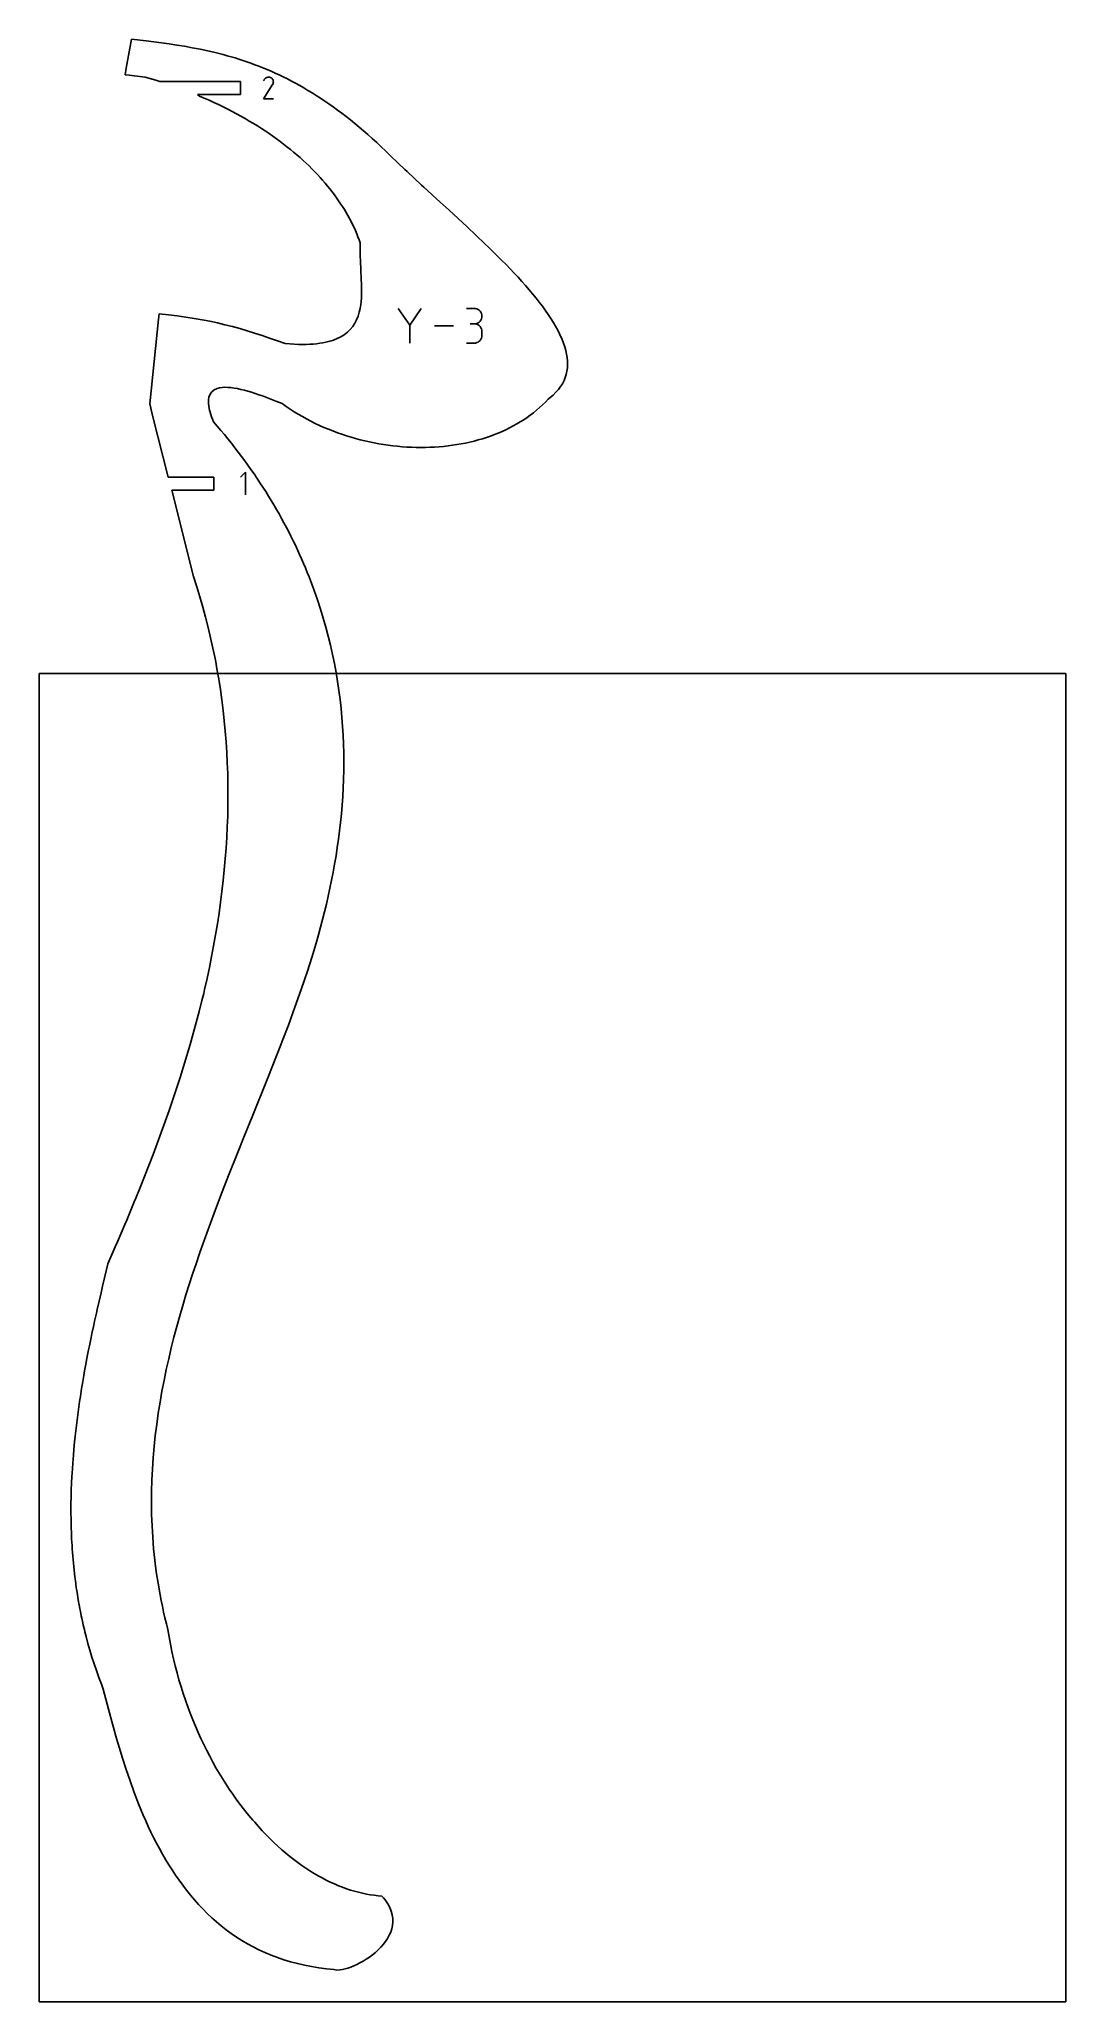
# Model space of a CAD drawing. Extents: x 0 to 216, y 0 to 413.
import ezdxf

# ---------------------------------------------------------------- set-up
doc = ezdxf.new("R2010")
doc.units = 0

msp = doc.modelspace()

# ---------------------------------------------------------------- linework, layer by layer
at = {"layer": 'annotation', "color": 1}
for p, q in [((47.570057, 404.621823), (47.442354, 404.495829)), ((47.71514, 404.721869), (47.570057, 404.621823)), ((47.87372, 404.794958), (47.71514, 404.721869)), ((48.041912, 404.840081), (47.87372, 404.794958)), ((48.215832, 404.856229), (48.041912, 404.840081)), ((48.391597, 404.842394), (48.215832, 404.856229)), ((48.565323, 404.797566), (48.391597, 404.842394)), ((48.733126, 404.720736), (48.565323, 404.797566)), ((48.883207, 404.614164), (48.733126, 404.720736)), ((48.733126, 404.720736), (48.733126, 404.720736)), ((49.008692, 404.486278), (48.883207, 404.614164)), ((47.198904, 400.256813), (49.086467, 403.295546)), ((47.335914, 404.344897), (47.201789, 404.087607)), ((47.442354, 404.495829), (47.335914, 404.344897)), ((49.108463, 404.340997), (49.008692, 404.486278)), ((49.086467, 403.295546), (49.088723, 403.298338)), ((49.086467, 403.295546), (49.086467, 403.295546)), ((49.088723, 403.298338), (49.090887, 403.301154)), ((49.090887, 403.301154), (49.092973, 403.304018)), ((49.092973, 403.304018), (49.094994, 403.306952)), ((49.094994, 403.306952), (49.096966, 403.309982)), ((49.096966, 403.309982), (49.098902, 403.31313)), ((49.098902, 403.31313), (49.100816, 403.316421)), ((49.100816, 403.316421), (49.102724, 403.319878)), ((49.102724, 403.319878), (49.104639, 403.323525)), ((49.104639, 403.323525), (49.182576, 403.490862)), ((49.104639, 403.323525), (49.104639, 403.323525)), ((49.181406, 404.182242), (49.108463, 404.340997)), ((49.226405, 404.013931), (49.181406, 404.182242)), ((49.182576, 403.490862), (49.228105, 403.664322)), ((49.242343, 403.839985), (49.226405, 404.013931)), ((49.228105, 403.664322), (49.242343, 403.839985)), ((49.241648, 400.256813), (47.198904, 400.256813)), ((77.919215, 352.67272), (75.480392, 356.199592)), ((80.35758, 356.199592), (77.919215, 352.67272)), ((91.462731, 356.19088), (89.839141, 356.19088)), ((91.754737, 356.16467), (91.462731, 356.19088)), ((92.029505, 356.089137), (91.754737, 356.16467)), ((92.282465, 355.968926), (92.029505, 356.089137)), ((92.509045, 355.808684), (92.282465, 355.968926)), ((92.704678, 355.613055), (92.509045, 355.808684)), ((92.864791, 355.386684), (92.704678, 355.613055)), ((92.984816, 355.134219), (92.864791, 355.386684)), ((93.060183, 354.860303), (92.984816, 355.134219)), ((77.919215, 352.956539), (77.919215, 348.887707)), ((87.098044, 352.543649), (83.100282, 352.543649)), ((91.462731, 352.943701), (90.64979, 352.943701)), ((90.64979, 352.943701), (91.462731, 352.943701)), ((91.462731, 352.943701), (91.754737, 352.969917)), ((91.754737, 352.917491), (91.462731, 352.943701)), ((91.462731, 352.943701), (91.462731, 352.943701)), ((91.754737, 352.969917), (92.029505, 353.045494)), ((92.029505, 352.841958), (91.754737, 352.917491)), ((92.029505, 353.045494), (92.282465, 353.165824)), ((92.282465, 352.721747), (92.029505, 352.841958)), ((92.282465, 353.165824), (92.509045, 353.326299)), ((92.509045, 352.561504), (92.282465, 352.721747)), ((92.509045, 353.326299), (92.704678, 353.522312)), ((92.704678, 352.365875), (92.509045, 352.561504)), ((92.704678, 353.522312), (92.864791, 353.749255)), ((92.864791, 352.139505), (92.704678, 352.365875)), ((92.864791, 353.749255), (92.984816, 354.002519)), ((92.984816, 351.88704), (92.864791, 352.139505)), ((92.984816, 354.002519), (93.060183, 354.277498)), ((93.060183, 351.613124), (92.984816, 351.88704)), ((93.08632, 354.569583), (93.060183, 354.860303)), ((93.060183, 354.277498), (93.08632, 354.569583)), ((93.08632, 351.322404), (93.060183, 351.613124)), ((93.08632, 354.569583), (93.08632, 354.569583)), ((93.08632, 350.509463), (93.08632, 351.322404)), ((93.08632, 351.322404), (93.08632, 351.322404)), ((89.839141, 348.888165), (91.462731, 348.888165)), ((91.462731, 348.888165), (91.754737, 348.91436)), ((91.462731, 348.888165), (91.462731, 348.888165)), ((91.754737, 348.91436), (92.029505, 348.989856)), ((92.029505, 348.989856), (92.282465, 349.110017)), ((92.282465, 349.110017), (92.509045, 349.270211)), ((92.509045, 349.270211), (92.704678, 349.465802)), ((92.704678, 349.465802), (92.864791, 349.692157)), ((92.864791, 349.692157), (92.984816, 349.944642)), ((92.984816, 349.944642), (93.060183, 350.218622)), ((93.060183, 350.218622), (93.08632, 350.509463)), ((43.40772, 321.745136), (42.340618, 320.677734)), ((43.40772, 316.945136), (43.40772, 321.745136))]:
    msp.add_line(p, q, dxfattribs=at)
at = {"layer": 'boundary', "color": 5}
for p, q in [((19.38775, 412.807884), (18.306348, 406.704567)), ((22.516915, 412.451714), (19.38775, 412.807884)), ((24.112461, 412.258632), (22.516915, 412.451714)), ((25.71495, 412.052609), (24.112461, 412.258632)), ((27.324417, 411.830318), (25.71495, 412.052609)), ((28.940694, 411.588772), (27.324417, 411.830318)), ((30.563607, 411.32457), (28.940694, 411.588772)), ((32.193085, 411.034542), (30.563607, 411.32457)), ((33.829198, 410.715589), (32.193085, 411.034542)), ((35.471938, 410.364018), (33.829198, 410.715589)), ((37.03309, 410.000447), (35.471938, 410.364018)), ((37.858326, 409.794375), (37.03309, 410.000447)), ((38.685315, 409.578355), (37.858326, 409.794375)), ((39.514055, 409.351914), (38.685315, 409.578355)), ((40.344687, 409.114794), (39.514055, 409.351914)), ((41.177073, 408.866629), (40.344687, 409.114794)), ((42.011317, 408.606959), (41.177073, 408.866629)), ((18.306348, 406.704567), (18.068545, 405.321168)), ((18.068545, 405.321168), (18.900035, 405.231936)), ((18.900035, 405.231936), (22.281622, 404.863965)), ((22.281622, 404.863965), (23.565946, 404.499234)), ((42.847491, 408.335148), (42.011317, 408.606959)), ((43.685607, 408.051078), (42.847491, 408.335148)), ((44.525642, 407.75439), (43.685607, 408.051078)), ((45.367668, 407.444613), (44.525642, 407.75439)), ((46.211705, 407.12132), (45.367668, 407.444613)), ((47.057824, 406.78422), (46.211705, 407.12132)), ((47.906137, 406.432801), (47.057824, 406.78422)), ((48.756583, 406.06693), (47.906137, 406.432801)), ((49.609325, 405.685751), (48.756583, 406.06693)), ((50.464289, 405.289509), (49.609325, 405.685751)), ((51.321705, 404.87728), (50.464289, 405.289509)), ((52.181513, 404.448934), (51.321705, 404.87728)), ((23.565946, 404.499234), (24.751264, 404.129317)), ((24.751264, 404.129317), (25.36845, 403.929596)), ((25.36845, 403.929596), (42.344489, 403.929596)), ((42.344489, 401.183596), (33.253216, 401.183596)), ((33.253216, 401.183596), (33.720336, 400.835932)), ((33.720336, 400.835932), (34.681702, 400.424463)), ((34.681702, 400.424463), (35.703706, 399.973936)), ((42.344489, 403.929596), (42.344489, 401.183596)), ((53.043864, 404.004109), (52.181513, 404.448934)), ((53.908758, 403.542485), (53.043864, 404.004109)), ((54.776381, 403.06351), (53.908758, 403.542485)), ((55.646669, 402.567037), (54.776381, 403.06351)), ((56.519831, 402.052537), (55.646669, 402.567037)), ((57.395971, 401.519386), (56.519831, 402.052537)), ((58.275147, 400.967741), (57.395971, 401.519386)), ((59.157407, 400.397026), (58.275147, 400.967741)), ((35.703706, 399.973936), (36.709567, 399.516117)), ((36.709567, 399.516117), (37.699253, 399.051316)), ((37.699253, 399.051316), (38.673024, 398.579463)), ((38.673024, 398.579463), (39.630721, 398.10091)), ((39.630721, 398.10091), (40.572507, 397.615694)), ((40.572507, 397.615694), (41.498404, 397.123917)), ((41.498404, 397.123917), (42.40843, 396.625904)), ((42.40843, 396.625904), (43.302647, 396.121829)), ((60.042945, 399.806769), (59.157407, 400.397026)), ((60.931845, 399.196748), (60.042945, 399.806769)), ((61.824171, 398.566503), (60.931845, 399.196748)), ((62.720152, 397.915688), (61.824171, 398.566503)), ((63.619839, 397.244014), (62.720152, 397.915688)), ((64.523364, 396.551092), (63.619839, 397.244014)), ((65.430886, 395.836783), (64.523364, 396.551092)), ((43.302647, 396.121829), (44.181091, 395.611504)), ((44.181091, 395.611504), (45.043732, 395.095377)), ((45.043732, 395.095377), (45.890771, 394.573518)), ((45.890771, 394.573518), (46.722132, 394.046036)), ((46.722132, 394.046036), (47.537893, 393.513129)), ((47.537893, 393.513129), (48.338096, 392.974881)), ((48.338096, 392.974881), (49.122749, 392.43148)), ((49.122749, 392.43148), (49.891963, 391.883114)), ((66.342533, 395.100213), (65.430886, 395.836783)), ((67.258393, 394.341454), (66.342533, 395.100213)), ((68.178649, 393.560087), (67.258393, 394.341454)), ((69.103546, 392.75572), (68.178649, 393.560087)), ((70.033116, 391.927941), (69.103546, 392.75572)), ((49.891963, 391.883114), (50.645754, 391.329929)), ((50.645754, 391.329929), (51.384079, 390.771912)), ((51.384079, 390.771912), (52.106984, 390.20933)), ((52.106984, 390.20933), (52.814558, 389.642329)), ((52.814558, 389.642329), (53.506829, 389.071028)), ((53.506829, 389.071028), (54.183829, 388.495742)), ((54.183829, 388.495742), (54.845597, 387.916379)), ((70.967529, 391.07673), (70.033116, 391.927941)), ((71.906979, 390.201353), (70.967529, 391.07673)), ((72.851601, 389.301746), (71.906979, 390.201353)), ((73.883778, 388.301682), (72.851601, 389.301746)), ((75.469422, 386.770071), (73.883778, 388.301682)), ((54.845597, 387.916379), (55.492053, 387.33313)), ((55.492053, 387.33313), (56.123414, 386.746105)), ((56.123414, 386.746105), (56.739541, 386.155619)), ((56.739541, 386.155619), (57.34058, 385.561669)), ((57.34058, 385.561669), (57.926398, 384.964319)), ((57.926398, 384.964319), (58.497216, 384.363897)), ((58.497216, 384.363897), (59.052963, 383.760594)), ((76.905625, 385.404356), (75.469422, 386.770071)), ((77.357063, 384.990193), (76.905625, 385.404356)), ((80.408403, 382.149014), (77.357063, 384.990193)), ((59.052963, 383.760594), (59.593627, 383.154407)), ((59.593627, 383.154407), (60.119325, 382.545319)), ((60.119325, 382.545319), (60.630011, 381.933776)), ((60.630011, 381.933776), (61.125669, 381.319796)), ((61.125669, 381.319796), (61.60635, 380.70346)), ((61.60635, 380.70346), (62.072198, 380.084929)), ((62.072198, 380.084929), (62.523031, 379.464529)), ((80.876204, 381.726417), (80.408403, 382.149014)), ((84.336946, 378.552699), (80.876204, 381.726417)), ((62.523031, 379.464529), (62.959043, 378.842064)), ((62.959043, 378.842064), (63.380058, 378.21797)), ((63.380058, 378.21797), (63.7863, 377.592264)), ((63.7863, 377.592264), (64.17763, 376.96494)), ((64.17763, 376.96494), (64.554174, 376.336434)), ((64.554174, 376.336434), (64.915817, 375.706646)), ((64.915817, 375.706646), (65.262674, 375.075835)), ((86.223614, 376.825046), (84.336946, 378.552699)), ((88.122327, 375.078669), (86.223614, 376.825046)), ((65.262674, 375.075835), (65.594769, 374.444076)), ((65.594769, 374.444076), (65.912073, 373.811572)), ((65.912073, 373.811572), (66.214627, 373.178238)), ((66.214627, 373.178238), (66.502388, 372.54446)), ((66.502388, 372.54446), (66.775357, 371.910281)), ((66.775357, 371.910281), (67.033637, 371.275891)), ((90.021788, 373.317263), (88.122327, 375.078669)), ((91.910576, 371.544557), (90.021788, 373.317263)), ((93.666772, 369.869803), (91.910576, 371.544557)), ((67.033637, 371.275891), (67.277148, 370.641319)), ((67.277148, 370.641319), (67.505984, 370.006748)), ((67.505184, 369.092549), (67.503262, 368.13481)), ((67.503262, 368.13481), (67.52246, 367.165204)), ((67.505984, 370.006748), (67.505184, 369.092549)), ((94.589886, 368.977492), (93.666772, 369.869803)), ((95.503256, 368.084713), (94.589886, 368.977492)), ((96.405473, 367.19186), (95.503256, 368.084713)), ((67.52246, 367.165204), (67.55747, 366.186986)), ((67.55747, 366.186986), (67.648303, 364.309218)), ((67.648303, 364.309218), (67.741241, 362.345034)), ((97.294897, 366.299441), (96.405473, 367.19186)), ((98.170174, 365.407786), (97.294897, 366.299441)), ((99.029745, 364.517594), (98.170174, 365.407786)), ((99.872215, 363.62899), (99.029745, 364.517594)), ((100.696157, 362.742656), (99.872215, 363.62899)), ((67.741241, 362.345034), (67.777911, 361.285168)), ((67.783242, 359.38161), (67.745475, 358.45534)), ((67.777911, 361.285168), (67.792179, 360.325932)), ((67.792179, 360.325932), (67.783242, 359.38161)), ((101.499949, 361.859073), (100.696157, 362.742656)), ((102.282164, 360.978503), (101.499949, 361.859073)), ((103.041342, 360.101692), (102.282164, 360.978503)), ((103.776049, 359.228741), (103.041342, 360.101692)), ((104.484721, 358.360464), (103.776049, 359.228741)), ((25.210767, 355.01818), (25.098309, 353.947652)), ((27.154563, 354.824124), (25.210767, 355.01818)), ((67.294256, 355.367674), (67.051987, 354.565075)), ((67.481133, 356.203287), (67.294256, 355.367674)), ((67.613983, 357.030319), (67.481133, 356.203287)), ((67.672953, 357.550407), (67.613983, 357.030319)), ((67.745475, 358.45534), (67.672953, 357.550407)), ((105.165908, 357.496923), (104.484721, 358.360464)), ((105.818155, 356.638922), (105.165908, 357.496923)), ((106.439986, 355.786623), (105.818155, 356.638922)), ((107.029898, 354.940565), (106.439986, 355.786623)), ((25.098309, 353.947652), (23.236048, 336.086365)), ((29.020827, 354.60632), (27.154563, 354.824124)), ((30.81833, 354.36466), (29.020827, 354.60632)), ((32.55574, 354.098409), (30.81833, 354.36466)), ((34.241801, 353.806846), (32.55574, 354.098409)), ((35.883401, 353.489253), (34.241801, 353.806846)), ((37.483533, 353.143364), (35.883401, 353.489253)), ((39.058014, 352.77053), (37.483533, 353.143364)), ((40.61567, 352.370547), (39.058014, 352.77053)), ((42.165411, 351.942353), (40.61567, 352.370547)), ((43.716213, 351.485896), (42.165411, 351.942353)), ((45.276649, 351.000491), (43.716213, 351.485896)), ((46.855771, 350.485549), (45.276649, 351.000491)), ((64.799843, 351.161102), (64.099385, 350.624953)), ((65.409024, 351.74985), (64.799843, 351.161102)), ((65.932818, 352.387821), (65.409024, 351.74985)), ((66.377219, 353.07198), (65.932818, 352.387821)), ((66.748298, 353.798723), (66.377219, 353.07198)), ((67.051987, 354.565075), (66.748298, 353.798723)), ((107.586481, 354.101534), (107.029898, 354.940565)), ((108.108229, 353.269186), (107.586481, 354.101534)), ((108.593584, 352.444696), (108.108229, 353.269186)), ((109.041208, 351.628214), (108.593584, 352.444696)), ((109.449605, 350.820251), (109.041208, 351.628214)), ((48.462205, 349.940774), (46.855771, 350.485549)), ((50.104882, 349.365544), (48.462205, 349.940774)), ((51.753452, 348.787466), (50.104882, 349.365544)), ((52.703318, 348.711902), (51.753452, 348.787466)), ((53.615947, 348.65793), (52.703318, 348.711902)), ((54.492008, 348.625043), (53.615947, 348.65793)), ((55.332003, 348.612908), (54.492008, 348.625043)), ((56.136687, 348.621043), (55.332003, 348.612908)), ((56.906894, 348.649081), (56.136687, 348.621043)), ((57.643216, 348.696578), (56.906894, 348.649081)), ((58.346379, 348.762859), (57.643216, 348.696578)), ((59.017064, 348.847847), (58.346379, 348.762859)), ((59.655969, 348.950868), (59.017064, 348.847847)), ((60.263937, 349.071604), (59.655969, 348.950868)), ((60.841625, 349.209673), (60.263937, 349.071604)), ((61.389746, 349.364556), (60.841625, 349.209673)), ((61.909003, 349.535871), (61.389746, 349.364556)), ((62.831409, 349.909994), (61.909003, 349.535871)), ((63.301467, 350.144518), (62.831409, 349.909994)), ((64.099385, 350.624953), (63.301467, 350.144518)), ((109.968982, 349.665672), (109.449605, 350.820251)), ((110.275107, 348.880158), (109.968982, 349.665672)), ((110.536864, 348.104627), (110.275107, 348.880158)), ((110.752752, 347.339552), (110.536864, 348.104627)), ((110.921238, 346.58532), (110.752752, 347.339552)), ((110.850958, 342.313681), (110.999105, 342.993279)), ((111.040703, 345.842413), (110.921238, 346.58532)), ((110.999105, 342.993279), (111.090568, 343.686339)), ((111.109858, 345.111417), (111.040703, 345.842413)), ((111.090568, 343.686339), (111.126959, 344.392517)), ((111.126959, 344.392517), (111.109858, 345.111417)), ((35.871114, 337.988373), (36.254917, 338.585738)), ((36.254917, 338.585738), (36.781137, 339.033481)), ((36.781137, 339.033481), (37.435055, 339.343557)), ((37.435055, 339.343557), (37.928611, 339.479503)), ((37.928611, 339.479503), (38.46641, 339.562871)), ((38.46641, 339.562871), (39.045235, 339.597712)), ((39.045235, 339.597712), (39.661146, 339.587293)), ((39.661146, 339.587293), (40.309832, 339.53513)), ((40.309832, 339.53513), (40.982355, 339.445356)), ((40.982355, 339.445356), (41.683254, 339.320911)), ((41.683254, 339.320911), (42.404482, 339.165213)), ((42.404482, 339.165213), (43.141904, 338.982167)), ((43.141904, 338.982167), (43.891476, 338.77499)), ((43.891476, 338.77499), (44.648908, 338.547306)), ((44.648908, 338.547306), (45.41008, 338.302643)), ((108.089888, 337.97058), (108.680778, 338.543776)), ((108.680778, 338.543776), (109.203348, 339.133331)), ((109.203348, 339.133331), (109.659309, 339.738894)), ((109.659309, 339.738894), (110.050353, 340.360086)), ((110.050353, 340.360086), (110.378226, 340.996625)), ((110.378226, 340.996625), (110.644557, 341.647897)), ((110.644557, 341.647897), (110.850958, 342.313681)), ((23.236048, 336.086365), (23.849454, 333.670657)), ((35.591778, 336.297526), (35.607169, 336.938624)), ((35.660579, 335.574144), (35.591778, 336.297526)), ((35.607169, 336.938624), (35.701812, 337.501005)), ((35.8185, 334.765062), (35.660579, 335.574144)), ((35.701812, 337.501005), (35.871114, 337.988373)), ((36.0705, 333.866977), (35.8185, 334.765062)), ((45.41008, 338.302643), (46.170768, 338.044267)), ((46.170768, 338.044267), (46.926567, 337.775969)), ((46.926567, 337.775969), (48.3774, 337.233987)), ((48.3774, 337.233987), (49.785447, 336.683822)), ((49.785447, 336.683822), (51.089267, 336.16231)), ((51.089267, 336.16231), (51.935157, 335.579382)), ((51.935157, 335.579382), (52.771611, 335.01207)), ((52.771611, 335.01207), (53.620967, 334.464181)), ((53.620967, 334.464181), (54.482822, 333.935831)), ((103.95452, 334.260292), (104.608823, 334.792533)), ((104.608823, 334.792533), (105.245961, 335.3434)), ((105.245961, 335.3434), (105.865503, 335.913128)), ((105.865503, 335.913128), (106.467181, 336.501556)), ((106.467181, 336.501556), (107.050633, 337.108662)), ((107.050633, 337.108662), (107.464483, 337.441504)), ((107.464483, 337.441504), (108.089888, 337.97058)), ((23.849454, 333.670657), (27.130468, 320.718136)), ((36.23347, 333.383225), (36.0705, 333.866977)), ((36.421862, 332.876178), (36.23347, 333.383225)), ((36.636577, 332.345161), (36.421862, 332.876178)), ((37.423437, 331.444922), (36.636577, 332.345161)), ((38.197051, 330.542256), (37.423437, 331.444922)), ((38.951453, 329.634188), (38.197051, 330.542256)), ((54.482822, 333.935831), (55.356489, 333.42679)), ((55.356489, 333.42679), (56.241481, 332.937282)), ((56.241481, 332.937282), (57.137146, 332.467041)), ((57.137146, 332.467041), (58.042784, 332.016225)), ((58.042784, 332.016225), (58.957974, 331.584693)), ((58.957974, 331.584693), (59.882035, 331.1727)), ((59.882035, 331.1727), (60.814349, 330.779791)), ((60.814349, 330.779791), (61.754293, 330.406214)), ((61.754293, 330.406214), (62.701311, 330.052043)), ((96.546185, 329.966308), (97.352012, 330.311753)), ((97.352012, 330.311753), (98.144451, 330.675819)), ((98.144451, 330.675819), (98.923177, 331.058498)), ((98.923177, 331.058498), (99.687595, 331.459994)), ((99.687595, 331.459994), (100.437445, 331.879862)), ((100.437445, 331.879862), (101.172406, 332.318615)), ((101.172406, 332.318615), (101.891938, 332.776067)), ((101.891938, 332.776067), (102.595662, 333.252101)), ((102.595662, 333.252101), (103.283353, 333.74696)), ((103.283353, 333.74696), (103.95452, 334.260292)), ((39.693116, 328.724101), (38.951453, 329.634188)), ((40.422091, 327.811712), (39.693116, 328.724101)), ((41.138656, 326.897201), (40.422091, 327.811712)), ((41.842775, 325.980594), (41.138656, 326.897201)), ((62.701311, 330.052043), (63.654773, 329.717017)), ((63.654773, 329.717017), (64.614099, 329.401225)), ((64.614099, 329.401225), (65.578665, 329.104674)), ((65.578665, 329.104674), (66.547819, 328.82729)), ((66.547819, 328.82729), (67.521099, 328.568968)), ((67.521099, 328.568968), (68.49768, 328.330108)), ((68.49768, 328.330108), (69.477131, 328.110189)), ((69.477131, 328.110189), (70.458826, 327.909348)), ((70.458826, 327.909348), (71.442145, 327.727717)), ((71.442145, 327.727717), (72.426519, 327.565127)), ((72.426519, 327.565127), (73.411342, 327.421465)), ((73.411342, 327.421465), (74.396045, 327.296992)), ((74.396045, 327.296992), (75.379921, 327.191436)), ((75.379921, 327.191436), (76.362556, 327.104818)), ((76.362556, 327.104818), (77.343333, 327.037349)), ((77.343333, 327.037349), (78.321604, 326.988583)), ((78.321604, 326.988583), (79.296911, 326.958861)), ((79.296911, 326.958861), (80.268666, 326.948011)), ((80.268666, 326.948011), (81.236203, 326.956104)), ((81.236203, 326.956104), (82.199047, 326.983084)), ((82.199047, 326.983084), (83.156748, 327.028814)), ((83.156748, 327.028814), (84.108607, 327.093456)), ((84.108607, 327.093456), (85.054252, 327.176817)), ((85.054252, 327.176817), (85.993035, 327.279062)), ((85.993035, 327.279062), (86.924456, 327.399998)), ((86.924456, 327.399998), (87.848093, 327.539752)), ((87.848093, 327.539752), (88.763406, 327.698223)), ((88.763406, 327.698223), (89.66983, 327.875456)), ((89.66983, 327.875456), (90.566934, 328.071383)), ((90.566934, 328.071383), (91.454277, 328.286052)), ((91.454277, 328.286052), (92.331296, 328.519419)), ((92.331296, 328.519419), (93.197595, 328.771341)), ((93.197595, 328.771341), (94.052633, 329.042195)), ((94.052633, 329.042195), (94.896103, 329.331469)), ((94.896103, 329.331469), (95.727383, 329.639579)), ((95.727383, 329.639579), (96.546185, 329.966308)), ((42.534469, 325.062062), (41.842775, 325.980594)), ((43.213895, 324.1414), (42.534469, 325.062062)), ((43.881034, 323.218999), (43.213895, 324.1414)), ((44.535954, 322.294709), (43.881034, 323.218999)), ((45.178724, 321.368618), (44.535954, 322.294709)), ((27.130468, 320.718136), (36.747621, 320.718137)), ((36.747621, 317.972136), (27.874356, 317.972136)), ((27.874356, 317.972136), (32.436448, 299.771617)), ((36.747621, 320.718137), (36.747621, 317.972136)), ((45.809469, 320.440883), (45.178724, 321.368618)), ((46.428271, 319.511434), (45.809469, 320.440883)), ((47.035037, 318.580415), (46.428271, 319.511434)), ((47.629944, 317.647731), (47.035037, 318.580415)), ((48.213019, 316.713651), (47.629944, 317.647731)), ((48.784337, 315.777966), (48.213019, 316.713651)), ((49.344052, 314.841131), (48.784337, 315.777966)), ((49.892055, 313.902849), (49.344052, 314.841131)), ((50.428441, 312.963127), (49.892055, 313.902849)), ((50.953431, 312.022313), (50.428441, 312.963127)), ((51.466858, 311.080597), (50.953431, 312.022313)), ((51.968976, 310.137427), (51.466858, 311.080597)), ((52.459788, 309.193342), (51.968976, 310.137427)), ((52.939354, 308.248268), (52.459788, 309.193342)), ((53.407722, 307.302285), (52.939354, 308.248268)), ((53.864957, 306.355394), (53.407722, 307.302285)), ((54.311135, 305.407478), (53.864957, 306.355394)), ((54.746294, 304.459051), (54.311135, 305.407478)), ((55.170563, 303.509689), (54.746294, 304.459051)), ((55.583986, 302.559816), (55.170563, 303.509689)), ((55.986544, 301.609307), (55.583986, 302.559816)), ((56.378417, 300.658111), (55.986544, 301.609307)), ((32.436448, 299.771617), (33.122461, 297.642115)), ((33.122461, 297.642115), (33.774519, 295.505913)), ((56.759524, 299.706604), (56.378417, 300.658111)), ((57.130103, 298.75459), (56.759524, 299.706604)), ((57.490115, 297.802111), (57.130103, 298.75459)), ((57.839653, 296.849362), (57.490115, 297.802111)), ((33.774519, 295.505913), (34.392663, 293.363395)), ((34.392663, 293.363395), (34.976659, 291.214732)), ((58.178815, 295.896342), (57.839653, 296.849362)), ((58.530669, 294.871644), (58.178815, 295.896342)), ((59.156798, 292.962026), (58.530669, 294.871644)), ((34.976659, 291.214732), (35.526871, 289.059856)), ((35.526871, 289.059856), (36.043206, 286.899054)), ((59.742248, 291.052043), (59.156798, 292.962026)), ((60.287562, 289.142421), (59.742248, 291.052043)), ((60.793299, 287.233492), (60.287562, 289.142421)), ((36.043206, 286.899054), (36.525794, 284.732452)), ((61.260149, 285.325544), (60.793299, 287.233492)), ((61.688599, 283.419161), (61.260149, 285.325544)), ((36.525794, 284.732452), (36.974462, 282.560135)), ((36.974462, 282.560135), (37.114824, 281.823597)), ((37.114824, 281.823597), (37.382767, 280.386069)), ((62.079096, 281.514728), (61.688599, 283.419161)), ((62.432432, 279.612791), (62.079096, 281.514728)), ((37.382767, 280.386069), (37.754621, 278.208424)), ((37.754621, 278.208424), (38.09354, 276.024822)), ((62.749195, 277.713533), (62.432432, 279.612791)), ((63.029903, 275.817537), (62.749195, 277.713533)), ((38.09354, 276.024822), (38.399543, 273.835818)), ((38.399543, 273.835818), (38.672908, 271.641047)), ((63.275174, 273.925479), (63.029903, 275.817537)), ((63.485709, 272.037328), (63.275174, 273.925479)), ((38.672908, 271.641047), (38.913582, 269.44099)), ((38.913582, 269.44099), (39.121704, 267.235581)), ((63.662113, 270.153958), (63.485709, 272.037328)), ((63.804977, 268.275546), (63.662113, 270.153958)), ((39.121704, 267.235581), (39.29729, 265.024794)), ((39.29729, 265.024794), (39.440651, 262.808896)), ((63.915054, 266.40286), (63.804977, 268.275546)), ((63.992885, 264.536051), (63.915054, 266.40286)), ((64.039335, 262.67571), (63.992885, 264.536051)), ((39.440651, 262.808896), (39.551705, 260.58811)), ((39.551705, 260.58811), (39.630624, 258.36216)), ((64.054992, 260.822493), (64.039335, 262.67571)), ((64.040672, 258.976657), (64.054992, 260.822493)), ((39.630624, 258.36216), (39.677734, 256.131264)), ((39.677734, 256.131264), (39.692994, 253.895542)), ((63.924899, 255.309198), (63.997079, 257.138707)), ((63.997079, 257.138707), (64.040672, 258.976657)), ((39.692994, 253.895542), (39.676599, 251.655051)), ((63.697985, 251.677641), (63.82493, 253.48865)), ((63.82493, 253.48865), (63.924899, 255.309198)), ((39.628641, 249.409822), (39.54949, 247.160147)), ((39.676599, 251.655051), (39.628641, 249.409822)), ((63.163581, 246.306559), (63.366504, 248.086053)), ((63.366504, 248.086053), (63.544881, 249.876585)), ((63.544881, 249.876585), (63.697985, 251.677641)), ((39.439173, 244.905831), (39.29807, 242.647064)), ((39.54949, 247.160147), (39.439173, 244.905831)), ((62.687736, 242.783088), (62.937038, 244.538754)), ((62.937038, 244.538754), (63.163581, 246.306559)), ((39.12617, 240.383899), (38.923895, 238.116574)), ((39.29807, 242.647064), (39.12617, 240.383899)), ((62.124773, 239.310625), (62.416707, 241.040282)), ((62.416707, 241.040282), (62.687736, 242.783088)), ((38.691431, 235.844964), (38.429006, 233.569235)), ((38.923895, 238.116574), (38.691431, 235.844964)), ((61.133079, 234.208), (61.481994, 235.893888)), ((61.481994, 235.893888), (61.812891, 237.594991)), ((61.812891, 237.594991), (62.124773, 239.310625)), ((38.136873, 231.289453), (37.815461, 229.00571)), ((38.429006, 233.569235), (38.136873, 231.289453)), ((60.385633, 230.884178), (60.767349, 232.537823)), ((60.767349, 232.537823), (61.133079, 234.208)), ((37.815461, 229.00571), (37.46495, 226.718229)), ((59.155887, 226.028047), (59.578784, 227.628501)), ((59.578784, 227.628501), (59.98914, 229.247498)), ((59.98914, 229.247498), (60.385633, 230.884178)), ((37.085712, 224.426896), (36.67808, 222.131949)), ((37.46495, 226.718229), (37.085712, 224.426896)), ((58.219274, 222.697701), (58.721376, 224.446597)), ((58.721376, 224.446597), (59.155887, 226.028047)), ((36.242319, 219.833464), (35.778883, 217.531637)), ((36.67808, 222.131949), (36.242319, 219.833464)), ((56.401245, 216.805992), (57.302223, 219.644793)), ((57.302223, 219.644793), (58.219274, 222.697701)), ((35.288279, 215.226367), (34.770825, 212.918029)), ((35.778883, 217.531637), (35.288279, 215.226367)), ((55.088018, 212.910713), (55.79367, 214.971403)), ((55.79367, 214.971403), (56.401245, 216.805992)), ((34.220447, 210.612089), (33.640273, 208.306944)), ((34.582367, 212.117167), (34.220447, 210.612089)), ((34.770825, 212.918029), (34.582367, 212.117167)), ((53.773613, 209.201388), (55.088018, 212.910713)), ((33.640273, 208.306944), (33.034157, 205.99983)), ((52.391131, 205.45641), (53.773613, 209.201388)), ((32.402688, 203.690828), (31.746373, 201.380373)), ((33.034157, 205.99983), (32.402688, 203.690828)), ((51.101442, 202.065783), (52.391131, 205.45641)), ((31.065756, 199.068506), (30.361409, 196.755514)), ((31.746373, 201.380373), (31.065756, 199.068506)), ((48.058849, 194.346043), (50.787582, 201.269782)), ((50.787582, 201.269782), (51.101442, 202.065783)), ((29.634061, 194.441545), (28.884244, 192.126888)), ((30.361409, 196.755514), (29.634061, 194.441545)), ((47.773745, 193.638907), (48.058849, 194.346043)), ((28.884244, 192.126888), (28.112739, 189.81179)), ((44.757412, 186.167365), (47.773745, 193.638907)), ((27.320052, 187.496587), (26.506999, 185.18136)), ((28.112739, 189.81179), (27.320052, 187.496587)), ((43.150463, 182.191513), (44.757412, 186.167365)), ((25.674319, 182.86664), (24.822686, 180.552655)), ((26.506999, 185.18136), (25.674319, 182.86664)), ((41.539425, 178.174668), (43.150463, 182.191513)), ((23.952828, 178.239591), (23.065655, 175.927956)), ((24.822686, 180.552655), (23.952828, 178.239591)), ((39.934085, 174.116493), (41.539425, 178.174668)), ((22.161931, 173.618045), (21.242506, 171.310217)), ((23.065655, 175.927956), (22.161931, 173.618045)), ((38.344921, 170.016247), (39.934085, 174.116493)), ((21.242506, 171.310217), (20.308107, 169.004862)), ((36.794643, 165.908088), (38.344921, 170.016247)), ((19.996674, 168.258247), (18.398088, 164.403062)), ((20.308107, 169.004862), (19.996674, 168.258247)), ((36.021554, 163.806876), (36.794643, 165.908088)), ((18.016299, 163.5135), (16.438919, 159.816201)), ((18.398088, 164.403062), (18.016299, 163.5135)), ((34.904352, 160.690638), (35.259039, 161.694467)), ((35.259039, 161.694467), (36.021554, 163.806876)), ((15.977273, 158.767028), (14.438019, 155.247836)), ((16.438919, 159.816201), (15.977273, 158.767028)), ((32.989162, 155.247677), (33.734826, 157.410724)), ((33.734826, 157.410724), (34.4957, 159.562186)), ((34.4957, 159.562186), (34.904352, 160.690638)), ((14.143902, 154.016952), (13.315563, 150.527145)), ((14.438019, 155.247836), (14.143902, 154.016952)), ((31.550186, 150.886843), (32.260487, 153.073027)), ((32.260487, 153.073027), (32.989162, 155.247677)), ((12.993224, 149.134009), (12.188872, 145.63367)), ((13.315563, 150.527145), (12.993224, 149.134009)), ((30.191015, 146.479998), (30.859873, 148.68919)), ((30.859873, 148.68919), (31.550186, 150.886843)), ((12.019905, 144.874985), (11.633071, 143.125503)), ((12.188872, 145.63367), (12.019905, 144.874985)), ((29.545318, 144.259484), (30.191015, 146.479998)), ((11.087475, 140.578167), (10.912438, 139.731436)), ((11.460331, 142.323111), (11.087475, 140.578167)), ((11.633071, 143.125503), (11.460331, 142.323111)), ((28.329264, 139.784765), (28.924212, 142.027732)), ((28.924212, 142.027732), (29.545318, 144.259484)), ((10.380101, 137.1018), (10.04178, 135.371998)), ((10.55578, 137.993145), (10.380101, 137.1018)), ((10.912438, 139.731436), (10.55578, 137.993145)), ((27.224202, 135.26578), (27.762108, 137.530766)), ((27.762108, 137.530766), (28.329264, 139.784765)), ((9.549467, 132.716167), (9.378426, 131.736398)), ((9.867391, 134.436149), (9.549467, 132.716167)), ((10.04178, 135.371998), (9.867391, 134.436149)), ((26.242768, 130.703746), (26.717223, 132.990105)), ((26.717223, 132.990105), (27.224202, 135.26578)), ((8.917175, 129.004746), (8.644988, 127.307217)), ((9.082569, 130.027356), (8.917175, 129.004746)), ((9.378426, 131.736398), (9.082569, 130.027356)), ((25.39718, 126.099943), (25.802212, 128.406979)), ((25.802212, 128.406979), (26.242768, 130.703746)), ((8.240839, 124.557468), (8.094243, 123.45468)), ((8.487729, 126.243396), (8.240839, 124.557468)), ((8.644988, 127.307217), (8.487729, 126.243396)), ((25.029284, 123.782826), (25.39718, 126.099943)), ((7.740567, 120.641015), (7.54796, 118.976396)), ((7.873812, 121.779902), (7.740567, 120.641015)), ((8.094243, 123.45468), (7.873812, 121.779902)), ((24.410952, 119.119517), (24.700057, 121.455943)), ((24.700057, 121.455943), (25.029284, 123.782826)), ((7.267309, 116.149004), (7.168934, 114.94924)), ((7.430837, 117.804965), (7.267309, 116.149004)), ((7.54796, 118.976396), (7.430837, 117.804965)), ((23.959289, 114.419016), (24.163591, 116.773776)), ((24.163591, 116.773776), (24.410952, 119.119517)), ((6.958645, 112.076437), (6.856905, 110.430697)), ((7.035637, 113.29971), (6.958645, 112.076437)), ((7.168934, 114.94924), (7.035637, 113.29971)), ((23.68649, 109.683961), (23.799797, 112.05568)), ((23.799797, 112.05568), (23.959289, 114.419016)), ((6.735074, 107.544084), (6.707959, 106.290857)), ((6.803746, 109.189415), (6.735074, 107.544084)), ((6.856905, 110.430697), (6.803746, 109.189415)), ((23.620849, 107.304286), (23.68649, 109.683961)), ((6.670851, 104.013726), (6.6675, 103.186427)), ((6.674005, 104.642269), (6.670851, 104.013726)), ((6.707959, 106.290857), (6.674005, 104.642269)), ((23.60422, 104.917123), (23.620849, 107.304286)), ((23.638116, 102.522789), (23.60422, 104.917123)), ((6.6675, 103.186427), (6.671484, 102.557275)), ((6.671484, 102.557275), (6.677574, 101.72771)), ((6.677574, 101.72771), (6.689008, 101.098803)), ((6.689008, 101.098803), (6.704914, 100.266396)), ((6.704914, 100.266396), (6.723808, 99.638683)), ((6.723808, 99.638683), (6.74972, 98.80289)), ((23.723813, 100.121862), (23.638116, 102.522789)), ((23.86287, 97.714723), (23.723813, 100.121862)), ((6.74972, 98.80289), (6.776235, 98.177302)), ((6.776235, 98.177302), (6.812594, 97.33754)), ((6.812594, 97.33754), (6.846842, 96.714955)), ((6.846842, 96.714955), (6.894027, 95.870584)), ((6.894027, 95.870584), (6.936108, 95.251973)), ((6.936108, 95.251973), (6.994614, 94.402437)), ((24.056636, 95.302012), (23.86287, 97.714723)), ((24.30628, 92.884271), (24.056636, 95.302012)), ((6.994614, 94.402437), (7.044431, 93.788735)), ((7.044431, 93.788735), (7.114563, 92.93342)), ((7.114563, 92.93342), (7.17213, 92.325619)), ((7.17213, 92.325619), (7.254447, 91.464027)), ((7.254447, 91.464027), (7.3197, 90.862943)), ((7.3197, 90.862943), (7.414622, 89.994412)), ((24.613078, 90.462062), (24.30628, 92.884271)), ((7.414622, 89.994412), (7.487484, 89.401084)), ((7.487484, 89.401084), (7.595741, 88.525174)), ((7.595741, 88.525174), (7.676078, 87.940483)), ((7.676078, 87.940483), (7.798164, 87.056646)), ((7.798164, 87.056646), (7.885774, 86.481434)), ((24.978468, 88.03603), (24.613078, 90.462062)), ((25.403477, 85.60693), (24.978468, 88.03603)), ((7.885774, 86.481434), (8.022312, 85.589173)), ((8.022312, 85.589173), (8.116989, 85.024318)), ((8.116989, 85.024318), (8.268657, 84.123184)), ((8.268657, 84.123184), (8.370125, 83.569483)), ((8.370125, 83.569483), (8.537568, 82.659121)), ((8.537568, 82.659121), (8.645518, 82.117385)), ((25.638783, 84.3914), (25.403477, 85.60693)), ((25.889405, 83.175406), (25.638783, 84.3914)), ((26.155496, 81.959029), (25.889405, 83.175406)), ((8.645518, 82.117385), (8.829455, 81.19739)), ((8.829455, 81.19739), (8.943688, 80.668356)), ((8.943688, 80.668356), (9.145019, 79.738489)), ((9.145019, 79.738489), (9.265011, 79.222825)), ((9.265011, 79.222825), (9.484402, 78.282788)), ((26.437389, 80.742303), (26.155496, 81.959029)), ((26.734918, 79.525398), (26.437389, 80.742303)), ((27.048534, 78.308414), (26.734918, 79.525398)), ((9.484402, 78.282788), (9.609811, 77.781161)), ((9.609811, 77.781161), (9.847957, 76.830808)), ((9.847957, 76.830808), (10.236369, 75.383006)), ((10.236369, 75.383006), (10.64978, 73.939755)), ((27.307756, 76.748502), (27.048534, 78.308414)), ((27.593125, 75.203585), (27.307756, 76.748502)), ((27.903956, 73.67416), (27.593125, 75.203585)), ((10.64978, 73.939755), (11.088884, 72.501702)), ((11.088884, 72.501702), (11.553873, 71.069286)), ((11.553873, 71.069286), (12.04499, 69.642971)), ((28.239598, 72.160552), (27.903956, 73.67416)), ((28.599381, 70.663198), (28.239598, 72.160552)), ((28.982857, 69.182537), (28.599381, 70.663198)), ((12.04499, 69.642971), (12.562911, 68.223321)), ((12.562911, 68.223321), (13.107836, 66.810869)), ((13.107836, 66.810869), (13.408413, 65.716514)), ((29.389451, 67.718867), (28.982857, 69.182537)), ((29.818611, 66.272729), (29.389451, 67.718867)), ((30.269515, 64.84441), (29.818611, 66.272729)), ((13.408413, 65.716514), (14.266592, 62.6023)), ((14.266592, 62.6023), (14.557405, 61.544123)), ((30.741757, 63.434333), (30.269515, 64.84441)), ((31.234792, 62.042878), (30.741757, 63.434333)), ((31.747808, 60.670411), (31.234792, 62.042878)), ((14.557405, 61.544123), (15.488849, 58.167549)), ((15.488849, 58.167549), (15.632759, 57.658947)), ((32.280314, 59.317364), (31.747808, 60.670411)), ((32.831691, 57.984063), (32.280314, 59.317364)), ((33.401421, 56.670857), (32.831691, 57.984063)), ((15.632759, 57.658947), (16.137581, 55.881526)), ((16.137581, 55.881526), (16.281408, 55.389564)), ((16.281408, 55.389564), (16.818769, 53.558785)), ((33.988879, 55.378112), (33.401421, 56.670857)), ((34.593408, 54.106213), (33.988879, 55.378112)), ((35.214476, 52.855499), (34.593408, 54.106213)), ((16.818769, 53.558785), (17.537517, 51.206239)), ((17.537517, 51.206239), (18.299358, 48.831016)), ((35.851324, 51.626283), (35.214476, 52.855499)), ((36.503567, 50.4189), (35.851324, 51.626283)), ((37.170639, 49.233708), (36.503567, 50.4189)), ((18.299358, 48.831016), (19.109522, 46.44048)), ((19.109522, 46.44048), (19.973104, 44.042149)), ((37.851679, 48.070945), (37.170639, 49.233708)), ((38.546365, 46.930986), (37.851679, 48.070945)), ((39.254086, 45.81414), (38.546365, 46.930986)), ((39.974181, 44.72068), (39.254086, 45.81414)), ((19.973104, 44.042149), (20.895298, 41.643835)), ((20.895298, 41.643835), (21.379943, 40.447148)), ((40.70609, 43.650838), (39.974181, 44.72068)), ((41.449168, 42.604886), (40.70609, 43.650838)), ((42.203113, 41.58316), (41.449168, 42.604886)), ((42.967153, 40.585839), (42.203113, 41.58316)), ((21.379943, 40.447148), (21.881153, 39.253452)), ((21.881153, 39.253452), (22.39953, 38.063797)), ((22.39953, 38.063797), (22.935554, 36.8792)), ((43.74083, 39.613218), (42.967153, 40.585839)), ((44.523521, 38.665456), (43.74083, 39.613218)), ((44.927267, 38.194708), (44.523521, 38.665456)), ((45.312326, 37.741235), (44.927267, 38.194708)), ((46.106673, 36.840767), (45.312326, 37.741235)), ((22.935554, 36.8792), (23.489981, 35.700724)), ((23.489981, 35.700724), (24.063403, 34.529461)), ((24.063403, 34.529461), (24.656426, 33.366448)), ((24.656426, 33.366448), (25.269519, 32.212872)), ((46.908522, 35.966005), (46.106673, 36.840767)), ((47.717459, 35.117187), (46.908522, 35.966005)), ((48.532779, 34.294427), (47.717459, 35.117187)), ((49.354202, 33.497913), (48.532779, 34.294427)), ((50.181049, 32.727803), (49.354202, 33.497913)), ((25.269519, 32.212872), (25.90334, 31.069678)), ((25.90334, 31.069678), (26.558463, 29.938063)), ((26.558463, 29.938063), (27.235516, 28.819243)), ((51.012891, 31.984264), (50.181049, 32.727803)), ((51.84925, 31.267323), (51.012891, 31.984264)), ((52.689578, 30.577223), (51.84925, 31.267323)), ((53.533532, 29.914078), (52.689578, 30.577223)), ((54.380371, 29.277846), (53.533532, 29.914078)), ((55.22984, 28.668747), (54.380371, 29.277846)), ((27.235516, 28.819243), (27.935111, 27.714261)), ((27.935111, 27.714261), (28.657599, 26.624244)), ((28.657599, 26.624244), (29.403622, 25.550387)), ((29.403622, 25.550387), (30.173837, 24.493818)), ((56.081415, 28.08684), (55.22984, 28.668747)), ((56.934699, 27.532194), (56.081415, 28.08684)), ((57.789047, 27.004876), (56.934699, 27.532194)), ((58.644216, 26.50493), (57.789047, 27.004876)), ((59.499686, 26.032448), (58.644216, 26.50493)), ((60.355049, 25.587408), (59.499686, 26.032448)), ((61.209798, 25.169881), (60.355049, 25.587408)), ((62.06354, 24.779914), (61.209798, 25.169881)), ((62.915814, 24.417495), (62.06354, 24.779914)), ((30.173837, 24.493818), (30.96878, 23.455792)), ((30.96878, 23.455792), (31.788911, 22.437425)), ((31.788911, 22.437425), (32.634831, 21.439913)), ((32.634831, 21.439913), (33.506978, 20.464399)), ((63.766309, 24.082674), (62.915814, 24.417495)), ((64.614437, 23.77539), (63.766309, 24.082674)), ((65.460062, 23.49574), (64.614437, 23.77539)), ((66.302438, 23.243673), (65.460062, 23.49574)), ((67.141391, 23.0192), (66.302438, 23.243673)), ((67.97651, 22.822316), (67.141391, 23.0192)), ((68.807279, 22.652978), (67.97651, 22.822316)), ((69.633435, 22.511238), (68.807279, 22.652978)), ((70.454545, 22.39703), (69.633435, 22.511238)), ((71.270049, 22.310312), (70.454545, 22.39703)), ((72.061387, 22.235124), (71.270049, 22.310312)), ((72.418978, 21.829965), (72.061387, 22.235124)), ((72.743744, 21.426763), (72.418978, 21.829965)), ((73.297867, 20.626618), (72.743744, 21.426763)), ((33.506978, 20.464399), (34.406147, 19.512196)), ((34.406147, 19.512196), (35.332579, 18.584389)), ((35.332579, 18.584389), (36.286813, 17.682175)), ((36.286813, 17.682175), (37.269597, 16.806846)), ((37.269597, 16.806846), (38.281365, 15.959454)), ((73.730883, 19.835729), (73.297867, 20.626618)), ((74.04937, 19.055033), (73.730883, 19.835729)), ((74.260057, 18.285648), (74.04937, 19.055033)), ((74.369602, 17.528656), (74.260057, 18.285648)), ((74.310541, 16.056487), (74.384262, 16.785204)), ((74.384262, 16.785204), (74.369602, 17.528656)), ((38.281365, 15.959454), (39.322548, 15.141255)), ((39.322548, 15.141255), (40.393685, 14.353475)), ((40.393685, 14.353475), (41.495438, 13.59722)), ((41.495438, 13.59722), (42.628116, 12.873605)), ((42.628116, 12.873605), (43.792438, 12.183833)), ((72.362414, 12.065571), (72.835513, 12.678498)), ((72.835513, 12.678498), (73.257376, 13.314242)), ((73.257376, 13.314242), (73.622079, 13.971339)), ((73.622079, 13.971339), (73.923237, 14.648279)), ((73.923237, 14.648279), (74.154816, 15.343777)), ((74.154816, 15.343777), (74.310541, 16.056487)), ((43.792438, 12.183833), (44.988731, 11.528984)), ((44.988731, 11.528984), (46.217607, 10.910224)), ((46.217607, 10.910224), (47.479594, 10.328642)), ((47.479594, 10.328642), (48.775269, 9.785271)), ((48.775269, 9.785271), (50.105007, 9.281109)), ((50.105007, 9.281109), (51.469482, 8.817204)), ((51.469482, 8.817204), (52.869057, 8.394447)), ((52.869057, 8.394447), (54.30437, 8.013857)), ((67.460678, 8.165178), (68.124007, 8.539003)), ((68.124007, 8.539003), (68.784932, 8.9485)), ((68.784932, 8.9485), (69.437085, 9.391853)), ((69.437085, 9.391853), (70.074552, 9.867404)), ((70.074552, 9.867404), (70.691304, 10.373481)), ((70.691304, 10.373481), (71.281153, 10.908406)), ((71.281153, 10.908406), (71.844223, 11.476755)), ((71.844223, 11.476755), (72.362414, 12.065571)), ((54.30437, 8.013857), (55.775842, 7.676267)), ((55.775842, 7.676267), (57.284168, 7.382509)), ((57.284168, 7.382509), (58.829643, 7.133396)), ((58.829643, 7.133396), (60.413101, 6.929685)), ((60.413101, 6.929685), (61.927287, 6.782373)), ((61.927287, 6.782373), (62.583683, 6.673843)), ((62.583683, 6.673843), (63.258629, 6.693197)), ((63.258629, 6.693197), (63.768438, 6.76851)), ((63.768438, 6.76851), (64.318785, 6.89171)), ((64.318785, 6.89171), (64.903302, 7.061062)), ((64.903302, 7.061062), (65.515978, 7.274877)), ((65.515978, 7.274877), (66.150489, 7.531369)), ((66.150489, 7.531369), (66.800798, 7.828711)), ((66.800798, 7.828711), (67.460678, 8.165178))]:
    msp.add_line(p, q, dxfattribs=at)
at = {"layer": 'frame', "color": 5}
for p, q in [((215.9, 279.4), (0, 279.4)), ((0, 279.4), (0, 0)), ((215.9, 0), (215.9, 279.4)), ((0, 0), (215.9, 0))]:
    msp.add_line(p, q, dxfattribs=at)

doc.saveas('drawing.dxf')
